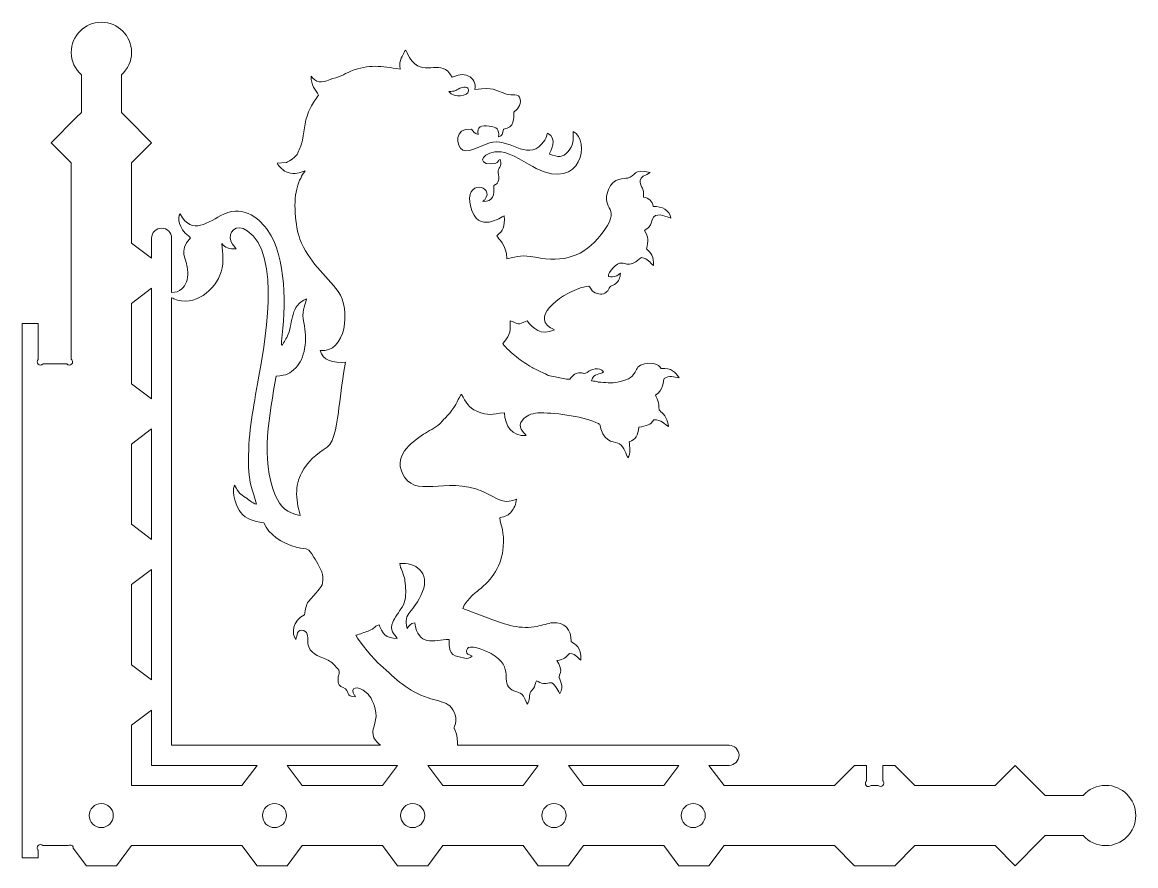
# Model space of a CAD drawing. Header units: inches. Extents: x 5.8 to 53.9, y -22.4 to 33.8.
# Drawn here: x 27.95 to 38.86, y 21.59 to 29.86 of the extents above; entities that cross this region are included whole.
import ezdxf

# ---------------------------------------------------------------- set-up
doc = ezdxf.new("R2010")
doc.units = ezdxf.units.IN
doc.header["$MEASUREMENT"] = 0
doc.layers.add('layer 1', color=7, linetype='Continuous')

msp = doc.modelspace()

# ---------------------------------------------------------------- linework, layer by layer
at = {"layer": 'layer 1', "color": 250, "lineweight": 9}
for points, knots in [([(31.458, 23.561), (31.408, 23.605), (31.244, 23.792), (31.22, 23.853), (31.22, 23.853), (31.261, 23.864), (31.304, 23.88), (31.341, 23.894), (31.341, 23.894), (31.418, 23.923), (31.388, 23.934), (31.448, 23.956), (31.448, 23.956), (31.472, 23.876), (31.515, 23.818), (31.625, 23.822), (31.625, 23.822), (31.597, 23.861), (31.544, 23.903), (31.581, 23.982), (31.581, 23.982), (31.597, 24.017), (31.657, 24.097), (31.659, 24.113), (31.659, 24.113), (31.683, 24.131), (31.692, 24.165), (31.699, 24.192), (31.699, 24.192), (31.717, 24.276), (31.705, 24.309), (31.701, 24.389), (31.701, 24.389), (31.697, 24.407), (31.675, 24.498), (31.658, 24.517), (31.658, 24.517), (31.658, 24.517), (31.651, 24.555), (31.651, 24.555), (31.651, 24.555), (31.801, 24.574), (31.948, 24.464), (31.874, 24.281), (31.874, 24.281), (31.787, 24.064), (31.679, 24.083), (31.721, 23.919), (31.721, 23.919), (31.744, 23.95), (31.751, 23.966), (31.796, 23.974), (31.796, 23.974), (31.833, 23.741), (31.975, 23.803), (32.135, 23.812), (32.135, 23.812), (32.121, 23.633), (32.199, 23.654), (32.275, 23.631), (32.275, 23.631), (32.313, 23.62), (32.335, 23.627), (32.358, 23.648), (32.358, 23.648), (32.358, 23.648), (32.332, 23.662), (32.332, 23.662), (32.332, 23.662), (32.311, 23.67), (32.316, 23.661), (32.308, 23.678), (32.308, 23.678), (32.297, 23.703), (32.313, 23.723), (32.323, 23.732), (32.323, 23.732), (32.37, 23.755), (32.508, 23.695), (32.545, 23.673), (32.545, 23.673), (32.79, 23.532), (32.622, 23.39), (32.752, 23.315), (32.752, 23.315), (32.822, 23.274), (32.845, 23.324), (32.897, 23.177), (32.897, 23.177), (32.931, 23.214), (32.914, 23.272), (32.935, 23.301), (32.935, 23.301), (32.947, 23.318), (32.956, 23.317), (32.969, 23.347), (32.969, 23.347), (32.979, 23.37), (32.98, 23.389), (32.991, 23.407), (32.991, 23.407), (33.012, 23.397), (33.03, 23.382), (33.059, 23.379), (33.059, 23.379), (33.095, 23.376), (33.108, 23.387), (33.139, 23.386), (33.139, 23.386), (33.17, 23.374), (33.213, 23.288), (33.22, 23.28), (33.22, 23.28), (33.268, 23.356), (33.207, 23.423), (33.212, 23.448), (33.212, 23.448), (33.22, 23.484), (33.235, 23.484), (33.222, 23.536), (33.222, 23.536), (33.215, 23.564), (33.202, 23.586), (33.19, 23.604), (33.19, 23.604), (33.261, 23.613), (33.278, 23.639), (33.314, 23.675), (33.314, 23.675), (33.388, 23.667), (33.389, 23.625), (33.426, 23.609), (33.426, 23.609), (33.431, 23.744), (33.369, 23.757), (33.331, 23.791), (33.331, 23.791), (33.331, 23.906), (33.267, 23.987), (33.147, 23.975), (33.147, 23.975), (33.108, 23.971), (33.04, 23.949), (32.996, 23.939), (32.996, 23.939), (32.84, 23.905), (32.681, 23.959), (32.535, 24.013), (32.535, 24.013), (32.535, 24.013), (32.269, 24.116), (32.269, 24.116), (32.269, 24.116), (32.282, 24.158), (32.313, 24.192), (32.339, 24.22), (32.339, 24.22), (32.37, 24.254), (32.385, 24.266), (32.424, 24.296), (32.424, 24.296), (32.557, 24.397), (32.65, 24.542), (32.664, 24.718), (32.664, 24.718), (32.676, 24.871), (32.641, 24.915), (32.63, 25.005), (32.63, 25.005), (32.688, 25.013), (32.715, 25.03), (32.745, 25.065), (32.745, 25.065), (32.765, 25.09), (32.793, 25.143), (32.793, 25.187), (32.793, 25.187), (32.695, 25.137), (32.621, 25.179), (32.536, 25.226), (32.536, 25.226), (32.147, 25.441), (31.841, 25.188), (31.697, 25.402), (31.697, 25.402), (31.563, 25.6), (31.77, 25.748), (31.881, 25.822), (31.881, 25.822), (31.935, 25.857), (31.991, 25.882), (32.041, 25.925), (32.041, 25.925), (32.058, 25.94), (32.066, 25.953), (32.08, 25.966), (32.08, 25.966), (32.125, 26.007), (32.204, 26.103), (32.223, 26.164), (32.223, 26.164), (32.223, 26.164), (32.229, 26.173), (32.229, 26.173), (32.229, 26.173), (32.229, 26.173), (32.232, 26.179), (32.232, 26.179), (32.232, 26.179), (32.232, 26.179), (32.234, 26.183), (32.234, 26.183), (32.234, 26.183), (32.254, 26.223), (32.242, 26.211), (32.255, 26.213), (32.255, 26.213), (32.297, 26.138), (32.326, 26.081), (32.404, 26.049), (32.404, 26.049), (32.525, 25.998), (32.545, 26.02), (32.675, 26.034), (32.675, 26.034), (32.681, 25.906), (32.747, 25.797), (32.888, 25.811), (32.888, 25.811), (32.866, 25.842), (32.794, 25.894), (32.852, 25.961), (32.852, 25.961), (32.888, 26.004), (32.934, 26.027), (33.004, 26.031), (33.004, 26.031), (33.143, 26.038), (33.434, 26.001), (33.571, 25.938), (33.571, 25.938), (33.621, 25.916), (33.607, 25.93), (33.622, 25.875), (33.622, 25.875), (33.665, 25.727), (33.764, 25.755), (33.805, 25.728), (33.805, 25.728), (33.848, 25.699), (33.869, 25.622), (33.886, 25.593), (33.886, 25.593), (33.919, 25.629), (33.902, 25.703), (33.898, 25.749), (33.898, 25.749), (33.961, 25.767), (33.988, 25.815), (33.992, 25.891), (33.992, 25.891), (34.068, 25.907), (34.111, 25.912), (34.139, 25.964), (34.139, 25.964), (34.217, 25.967), (34.241, 25.924), (34.283, 25.897), (34.283, 25.897), (34.28, 25.965), (34.242, 26.014), (34.209, 26.044), (34.209, 26.044), (34.177, 26.073), (34.198, 26.08), (34.186, 26.129), (34.186, 26.129), (34.179, 26.16), (34.164, 26.181), (34.155, 26.207), (34.155, 26.207), (34.239, 26.247), (34.229, 26.352), (34.242, 26.368), (34.242, 26.368), (34.291, 26.402), (34.335, 26.383), (34.387, 26.377), (34.387, 26.377), (34.347, 26.432), (34.316, 26.475), (34.213, 26.467), (34.213, 26.467), (34.182, 26.511), (34.124, 26.53), (34.05, 26.513), (34.05, 26.513), (33.915, 26.482), (34.017, 26.384), (33.797, 26.335), (33.797, 26.335), (33.713, 26.316), (33.669, 26.335), (33.595, 26.332), (33.595, 26.332), (33.577, 26.346), (33.555, 26.342), (33.529, 26.347), (33.529, 26.347), (33.554, 26.43), (33.609, 26.4), (33.648, 26.435), (33.648, 26.435), (33.604, 26.488), (33.527, 26.461), (33.486, 26.428), (33.486, 26.428), (33.438, 26.406), (33.443, 26.436), (33.387, 26.42), (33.387, 26.42), (33.352, 26.41), (33.333, 26.386), (33.317, 26.361), (33.317, 26.361), (33.271, 26.36), (33.228, 26.372), (33.188, 26.383), (33.188, 26.383), (33.188, 26.383), (33.104, 26.399), (33.104, 26.399), (33.104, 26.399), (33.096, 26.407), (32.958, 26.472), (32.947, 26.476), (32.947, 26.476), (32.89, 26.514), (32.845, 26.54), (32.794, 26.581), (32.794, 26.581), (32.757, 26.611), (32.684, 26.674), (32.66, 26.711), (32.66, 26.711), (32.72, 26.781), (32.737, 26.804), (32.732, 26.934), (32.732, 26.934), (32.82, 26.903), (32.803, 26.89), (32.897, 26.934), (32.897, 26.934), (32.963, 26.86), (33.027, 26.785), (33.165, 26.847), (33.165, 26.847), (33.132, 26.869), (33.124, 26.858), (33.093, 26.893), (33.093, 26.893), (32.974, 27.028), (33.304, 27.249), (33.502, 27.275), (33.502, 27.275), (33.533, 27.248), (33.524, 27.221), (33.583, 27.202), (33.583, 27.202), (33.629, 27.187), (33.669, 27.203), (33.689, 27.23), (33.689, 27.23), (33.702, 27.248), (33.703, 27.263), (33.72, 27.274), (33.72, 27.274), (33.737, 27.285), (33.747, 27.282), (33.768, 27.3), (33.768, 27.3), (33.794, 27.322), (33.812, 27.356), (33.812, 27.403), (33.812, 27.403), (33.78, 27.372), (33.758, 27.363), (33.694, 27.368), (33.694, 27.368), (33.69, 27.416), (33.778, 27.506), (33.823, 27.501), (33.823, 27.501), (33.87, 27.497), (33.88, 27.479), (33.937, 27.501), (33.937, 27.501), (33.978, 27.516), (33.989, 27.539), (34.02, 27.555), (34.02, 27.555), (34.084, 27.546), (34.101, 27.504), (34.136, 27.477), (34.136, 27.477), (34.144, 27.559), (34.108, 27.607), (34.068, 27.639), (34.068, 27.639), (34.086, 27.721), (34.088, 27.753), (34.048, 27.821), (34.048, 27.821), (34.071, 27.842), (34.09, 27.841), (34.108, 27.875), (34.108, 27.875), (34.119, 27.894), (34.123, 27.938), (34.138, 27.952), (34.138, 27.952), (34.185, 27.999), (34.267, 27.952), (34.308, 27.942), (34.308, 27.942), (34.289, 28.019), (34.224, 28.058), (34.134, 28.056), (34.134, 28.056), (34.126, 28.107), (34.093, 28.138), (34.038, 28.147), (34.038, 28.147), (34.039, 28.178), (34.044, 28.192), (34.033, 28.224), (34.033, 28.224), (34.026, 28.243), (33.958, 28.33), (34.07, 28.37), (34.07, 28.37), (34.07, 28.37), (34.104, 28.388), (34.104, 28.388), (34.104, 28.388), (33.939, 28.434), (33.957, 28.35), (33.885, 28.334), (33.885, 28.334), (33.852, 28.327), (33.743, 28.344), (33.695, 28.221), (33.695, 28.221), (33.611, 28.007), (33.845, 28.059), (33.624, 27.78), (33.624, 27.78), (33.45, 27.56), (33.259, 27.505), (32.976, 27.558), (32.976, 27.558), (32.846, 27.582), (32.817, 27.568), (32.7, 27.541), (32.7, 27.541), (32.693, 27.693), (32.617, 27.733), (32.601, 27.767), (32.601, 27.767), (32.662, 27.82), (32.679, 27.854), (32.674, 27.963), (32.674, 27.963), (32.644, 27.956), (32.416, 27.781), (32.345, 28.05), (32.345, 28.05), (32.27, 28.334), (32.594, 28.258), (32.482, 28.122), (32.482, 28.122), (32.476, 28.115), (32.479, 28.119), (32.472, 28.111), (32.472, 28.111), (32.472, 28.111), (32.465, 28.103), (32.465, 28.103), (32.465, 28.103), (32.568, 28.105), (32.577, 28.165), (32.571, 28.262), (32.571, 28.262), (32.627, 28.277), (32.626, 28.329), (32.614, 28.387), (32.614, 28.387), (32.602, 28.44), (32.663, 28.438), (32.635, 28.516), (32.635, 28.516), (32.602, 28.505), (32.631, 28.476), (32.547, 28.473), (32.547, 28.473), (32.386, 28.468), (32.472, 28.605), (32.642, 28.591), (32.642, 28.591), (32.734, 28.584), (32.906, 28.471), (32.987, 28.429), (32.987, 28.429), (33.432, 28.201), (33.52, 28.708), (33.348, 28.789), (33.348, 28.789), (33.352, 28.703), (33.352, 28.652), (33.301, 28.595), (33.301, 28.595), (33.245, 28.531), (33.205, 28.539), (33.117, 28.567), (33.117, 28.567), (33.122, 28.587), (33.204, 28.722), (33.099, 28.775), (33.099, 28.775), (33.087, 28.752), (33.088, 28.733), (33.07, 28.705), (33.07, 28.705), (32.924, 28.479), (32.743, 28.715), (32.562, 28.687), (32.562, 28.687), (32.479, 28.674), (32.33, 28.573), (32.268, 28.606), (32.268, 28.606), (32.204, 28.64), (32.175, 28.834), (32.352, 28.812), (32.352, 28.812), (32.375, 28.79), (32.382, 28.769), (32.418, 28.762), (32.418, 28.762), (32.4, 28.84), (32.452, 28.85), (32.526, 28.843), (32.526, 28.843), (32.603, 28.835), (32.624, 28.815), (32.619, 28.737), (32.619, 28.737), (32.654, 28.749), (32.66, 28.766), (32.665, 28.814), (32.665, 28.814), (32.776, 28.826), (32.77, 28.923), (32.767, 28.981), (32.767, 28.981), (32.798, 28.997), (32.839, 29.048), (32.831, 29.107), (32.831, 29.107), (32.822, 29.168), (32.745, 29.142), (32.697, 29.156), (32.697, 29.156), (32.559, 29.199), (32.588, 29.227), (32.386, 29.202), (32.386, 29.202), (32.401, 29.268), (32.364, 29.314), (32.324, 29.334), (32.324, 29.334), (32.265, 29.364), (32.216, 29.338), (32.162, 29.323), (32.162, 29.323), (32.057, 29.52), (31.908, 29.327), (31.773, 29.477), (31.773, 29.477), (31.747, 29.507), (31.738, 29.526), (31.722, 29.56), (31.722, 29.56), (31.718, 29.567), (31.718, 29.568), (31.715, 29.574), (31.715, 29.574), (31.708, 29.585), (31.712, 29.579), (31.704, 29.587), (31.704, 29.587), (31.676, 29.525), (31.641, 29.499), (31.653, 29.402), (31.653, 29.402), (31.467, 29.432), (31.347, 29.451), (31.17, 29.382), (31.17, 29.382), (31.13, 29.366), (31.107, 29.35), (31.074, 29.335), (31.074, 29.335), (31.047, 29.322), (31.001, 29.314), (30.968, 29.3), (30.968, 29.3), (30.879, 29.261), (30.828, 29.271), (30.781, 29.333), (30.781, 29.333), (30.777, 29.243), (30.823, 29.196), (30.854, 29.147), (30.854, 29.147), (30.829, 29.106), (30.8, 29.076), (30.774, 29.023), (30.774, 29.023), (30.718, 28.909), (30.716, 28.824), (30.695, 28.704), (30.695, 28.704), (30.682, 28.631), (30.663, 28.615), (30.644, 28.565), (30.644, 28.565), (30.644, 28.565), (30.628, 28.55), (30.628, 28.55), (30.628, 28.55), (30.626, 28.548), (30.62, 28.541), (30.619, 28.539), (30.619, 28.539), (30.592, 28.508), (30.541, 28.488), (30.541, 28.488), (30.541, 28.488), (30.54, 28.489), (30.537, 28.486), (30.536, 28.485), (30.536, 28.485), (30.536, 28.485), (30.449, 28.481), (30.449, 28.481), (30.449, 28.481), (30.465, 28.446), (30.509, 28.401), (30.555, 28.387), (30.555, 28.387), (30.623, 28.365), (30.667, 28.387), (30.722, 28.405), (30.722, 28.405), (30.705, 28.373), (30.687, 28.366), (30.681, 28.331), (30.681, 28.331), (30.671, 28.323), (30.676, 28.328), (30.668, 28.314), (30.668, 28.314), (30.665, 28.309), (30.663, 28.302), (30.66, 28.295), (30.66, 28.295), (30.655, 28.281), (30.651, 28.268), (30.647, 28.25), (30.647, 28.25), (30.602, 28.123), (30.625, 27.858), (30.671, 27.735), (30.671, 27.735), (30.753, 27.518), (30.926, 27.382), (31.046, 27.222), (31.046, 27.222), (31.175, 27.049), (31.12, 26.615), (30.87, 26.643), (30.87, 26.643), (30.89, 26.545), (31.002, 26.519), (31.117, 26.528), (31.117, 26.528), (31.091, 26.378), (31.073, 26.238), (31.054, 26.084), (31.054, 26.084), (31.039, 25.965), (31.014, 25.748), (30.937, 25.696), (30.937, 25.696), (30.832, 25.626), (30.748, 25.559), (30.686, 25.442), (30.686, 25.442), (30.656, 25.386), (30.638, 25.314), (30.639, 25.237), (30.639, 25.237), (30.639, 25.196), (30.644, 25.155), (30.652, 25.118), (30.652, 25.118), (30.658, 25.088), (30.674, 25.05), (30.674, 25.025), (30.674, 25.025), (30.543, 25.051), (30.478, 25.112), (30.432, 25.22), (30.432, 25.22), (30.279, 25.581), (30.375, 26.022), (30.438, 26.392), (30.438, 26.392), (30.548, 26.402), (30.569, 26.412), (30.63, 26.475), (30.63, 26.475), (30.677, 26.522), (30.703, 26.582), (30.717, 26.664), (30.717, 26.664), (30.733, 26.753), (30.727, 26.832), (30.709, 26.917), (30.709, 26.917), (30.686, 27.025), (30.714, 27.065), (30.737, 27.149), (30.737, 27.149), (30.574, 27.088), (30.604, 26.921), (30.557, 26.803), (30.557, 26.803), (30.539, 26.758), (30.514, 26.728), (30.497, 26.694), (30.497, 26.694), (30.489, 26.705), (30.492, 26.696), (30.49, 26.716), (30.49, 26.716), (30.489, 26.719), (30.491, 26.73), (30.491, 26.733), (30.491, 26.733), (30.532, 27.06), (30.542, 27.56), (30.358, 27.819), (30.358, 27.819), (30.286, 27.92), (30.131, 28.075), (29.926, 27.98), (29.926, 27.98), (29.771, 27.907), (29.615, 27.762), (29.499, 27.982), (29.499, 27.982), (29.464, 27.948), (29.484, 27.84), (29.579, 27.766), (29.579, 27.766), (29.579, 27.766), (29.6, 27.747), (29.6, 27.747), (29.6, 27.747), (29.469, 27.602), (29.565, 27.57), (29.573, 27.411), (29.573, 27.411), (29.577, 27.342), (29.549, 27.281), (29.514, 27.248), (29.514, 27.248), (29.485, 27.221), (29.452, 27.212), (29.414, 27.212), (29.414, 27.212), (29.414, 27.212), (29.414, 27.745), (29.414, 27.745), (29.414, 27.745), (29.414, 27.799), (29.37, 27.843), (29.316, 27.843), (29.316, 27.843), (29.262, 27.843), (29.217, 27.799), (29.217, 27.745), (29.217, 27.745), (29.217, 27.745), (29.217, 27.548), (29.217, 27.548), (29.217, 27.548), (29.217, 27.548), (29.021, 27.696), (29.021, 27.696), (29.021, 27.696), (29.021, 27.696), (29.021, 28.483), (29.021, 28.483), (29.021, 28.483), (29.021, 28.483), (29.217, 28.68), (29.217, 28.68), (29.217, 28.68), (29.217, 28.68), (28.971, 28.926), (28.971, 28.926), (28.971, 28.926), (28.971, 28.926), (28.922, 28.975), (28.922, 28.975), (28.922, 28.975), (28.922, 28.975), (28.922, 29.346), (28.922, 29.346), (28.922, 29.346), (28.983, 29.4), (29.021, 29.478), (29.021, 29.566), (29.021, 29.566), (29.021, 29.729), (28.888, 29.861), (28.725, 29.861), (28.725, 29.861), (28.562, 29.861), (28.43, 29.729), (28.43, 29.566), (28.43, 29.566), (28.43, 29.478), (28.468, 29.4), (28.529, 29.346), (28.529, 29.346), (28.529, 29.346), (28.529, 28.975), (28.529, 28.975), (28.529, 28.975), (28.529, 28.975), (28.479, 28.926), (28.479, 28.926), (28.479, 28.926), (28.479, 28.926), (28.233, 28.68), (28.233, 28.68), (28.233, 28.68), (28.233, 28.68), (28.43, 28.483), (28.43, 28.483), (28.43, 28.483), (28.43, 28.483), (28.43, 27.696), (28.43, 27.696), (28.43, 27.696), (28.43, 27.696), (28.43, 26.558), (28.43, 26.558), (28.43, 26.558), (28.438, 26.552), (28.443, 26.543), (28.443, 26.532), (28.443, 26.532), (28.443, 26.515), (28.429, 26.501), (28.412, 26.501), (28.412, 26.501), (28.401, 26.501), (28.392, 26.506), (28.386, 26.514), (28.386, 26.514), (28.386, 26.514), (28.265, 26.514), (28.265, 26.514), (28.265, 26.514), (28.265, 26.514), (28.153, 26.514), (28.153, 26.514), (28.153, 26.514), (28.148, 26.506), (28.138, 26.501), (28.127, 26.501), (28.127, 26.501), (28.11, 26.501), (28.096, 26.515), (28.096, 26.532), (28.096, 26.532), (28.096, 26.542), (28.1, 26.551), (28.107, 26.557), (28.107, 26.557), (28.107, 26.557), (28.107, 26.908), (28.107, 26.908), (28.107, 26.908), (28.107, 26.908), (27.95, 26.908), (27.95, 26.908), (27.95, 26.908), (27.95, 26.908), (27.95, 26.514), (27.95, 26.514), (27.95, 26.514), (27.95, 26.514), (27.95, 21.79), (27.95, 21.79), (27.95, 21.79), (27.95, 21.79), (27.95, 21.672), (27.95, 21.672), (27.95, 21.672), (27.95, 21.672), (28.107, 21.672), (28.107, 21.672), (28.107, 21.672), (28.107, 21.672), (28.107, 21.745), (28.107, 21.745), (28.107, 21.745), (28.1, 21.751), (28.095, 21.76), (28.095, 21.77), (28.095, 21.77), (28.095, 21.787), (28.109, 21.802), (28.127, 21.802), (28.127, 21.802), (28.137, 21.802), (28.145, 21.797), (28.151, 21.79), (28.151, 21.79), (28.151, 21.79), (28.265, 21.79), (28.265, 21.79), (28.265, 21.79), (28.265, 21.79), (28.4, 21.79), (28.4, 21.79), (28.4, 21.79), (28.405, 21.794), (28.411, 21.796), (28.418, 21.796), (28.418, 21.796), (28.436, 21.796), (28.45, 21.782), (28.45, 21.765), (28.45, 21.765), (28.45, 21.764), (28.45, 21.764), (28.45, 21.764), (28.45, 21.764), (28.45, 21.764), (28.578, 21.593), (28.578, 21.593), (28.578, 21.593), (28.578, 21.593), (28.873, 21.593), (28.873, 21.593), (28.873, 21.593), (28.873, 21.593), (29.021, 21.79), (29.021, 21.79), (29.021, 21.79), (29.021, 21.79), (30.103, 21.79), (30.103, 21.79), (30.103, 21.79), (30.103, 21.79), (30.251, 21.593), (30.251, 21.593), (30.251, 21.593), (30.251, 21.593), (30.546, 21.593), (30.546, 21.593), (30.546, 21.593), (30.546, 21.593), (30.694, 21.79), (30.694, 21.79), (30.694, 21.79), (30.694, 21.79), (31.481, 21.79), (31.481, 21.79), (31.481, 21.79), (31.481, 21.79), (31.629, 21.593), (31.629, 21.593), (31.629, 21.593), (31.629, 21.593), (31.924, 21.593), (31.924, 21.593), (31.924, 21.593), (31.924, 21.593), (32.072, 21.79), (32.072, 21.79), (32.072, 21.79), (32.072, 21.79), (32.859, 21.79), (32.859, 21.79), (32.859, 21.79), (32.859, 21.79), (33.007, 21.593), (33.007, 21.593), (33.007, 21.593), (33.007, 21.593), (33.302, 21.593), (33.302, 21.593), (33.302, 21.593), (33.302, 21.593), (33.45, 21.79), (33.45, 21.79), (33.45, 21.79), (33.45, 21.79), (34.237, 21.79), (34.237, 21.79), (34.237, 21.79), (34.237, 21.79), (34.385, 21.593), (34.385, 21.593), (34.385, 21.593), (34.385, 21.593), (34.68, 21.593), (34.68, 21.593), (34.68, 21.593), (34.68, 21.593), (34.828, 21.79), (34.828, 21.79), (34.828, 21.79), (34.828, 21.79), (35.91, 21.79), (35.91, 21.79), (35.91, 21.79), (35.91, 21.79), (36.107, 21.593), (36.107, 21.593), (36.107, 21.593), (36.107, 21.593), (36.501, 21.593), (36.501, 21.593), (36.501, 21.593), (36.501, 21.593), (36.698, 21.79), (36.698, 21.79), (36.698, 21.79), (36.698, 21.79), (37.485, 21.79), (37.485, 21.79), (37.485, 21.79), (37.485, 21.79), (37.682, 21.593), (37.682, 21.593), (37.682, 21.593), (37.682, 21.593), (37.928, 21.839), (37.928, 21.839), (37.928, 21.839), (37.928, 21.839), (37.977, 21.889), (37.977, 21.889), (37.977, 21.889), (37.977, 21.889), (38.348, 21.889), (38.348, 21.889), (38.348, 21.889), (38.402, 21.828), (38.48, 21.79), (38.568, 21.79), (38.568, 21.79), (38.731, 21.79), (38.863, 21.922), (38.863, 22.085), (38.863, 22.085), (38.863, 22.248), (38.731, 22.381), (38.568, 22.381), (38.568, 22.381), (38.48, 22.381), (38.402, 22.343), (38.348, 22.282), (38.348, 22.282), (38.348, 22.282), (37.977, 22.282), (37.977, 22.282), (37.977, 22.282), (37.977, 22.282), (37.928, 22.331), (37.928, 22.331), (37.928, 22.331), (37.928, 22.331), (37.682, 22.577), (37.682, 22.577), (37.682, 22.577), (37.682, 22.577), (37.485, 22.381), (37.485, 22.381), (37.485, 22.381), (37.485, 22.381), (36.698, 22.381), (36.698, 22.381), (36.698, 22.381), (36.698, 22.381), (36.501, 22.577), (36.501, 22.577), (36.501, 22.577), (36.501, 22.577), (36.383, 22.577), (36.383, 22.577), (36.383, 22.577), (36.383, 22.577), (36.383, 22.427), (36.383, 22.427), (36.383, 22.427), (36.39, 22.421), (36.395, 22.412), (36.395, 22.402), (36.395, 22.402), (36.395, 22.384), (36.381, 22.37), (36.364, 22.37), (36.364, 22.37), (36.354, 22.37), (36.346, 22.374), (36.34, 22.381), (36.34, 22.381), (36.34, 22.381), (36.269, 22.381), (36.269, 22.381), (36.269, 22.381), (36.263, 22.373), (36.255, 22.369), (36.245, 22.369), (36.245, 22.369), (36.227, 22.369), (36.213, 22.383), (36.213, 22.4), (36.213, 22.4), (36.213, 22.41), (36.218, 22.419), (36.225, 22.425), (36.225, 22.425), (36.225, 22.425), (36.225, 22.577), (36.225, 22.577), (36.225, 22.577), (36.225, 22.577), (36.107, 22.577), (36.107, 22.577), (36.107, 22.577), (36.107, 22.577), (35.91, 22.381), (35.91, 22.381), (35.91, 22.381), (35.91, 22.381), (34.828, 22.381), (34.828, 22.381), (34.828, 22.381), (34.828, 22.381), (34.68, 22.577), (34.68, 22.577), (34.68, 22.577), (34.68, 22.577), (34.877, 22.577), (34.877, 22.577), (34.877, 22.577), (34.931, 22.577), (34.975, 22.622), (34.975, 22.676), (34.975, 22.676), (34.975, 22.73), (34.931, 22.774), (34.877, 22.774), (34.877, 22.774), (34.877, 22.774), (32.216, 22.774), (32.216, 22.774), (32.216, 22.774), (32.219, 22.812), (32.21, 22.869), (32.203, 22.893), (32.203, 22.893), (32.177, 22.986), (32.169, 22.9), (32.195, 22.984), (32.195, 22.984), (32.219, 23.064), (32.165, 23.146), (32.124, 23.171), (32.124, 23.171), (32.071, 23.203), (31.995, 23.217), (31.928, 23.238), (31.928, 23.238), (31.724, 23.304), (31.615, 23.424), (31.458, 23.561)], [0, 0, 0, 0, 0.0033, 0.0033, 0.0033, 0.0033, 0.006601, 0.006601, 0.006601, 0.006601, 0.009901, 0.009901, 0.009901, 0.009901, 0.013201, 0.013201, 0.013201, 0.013201, 0.016502, 0.016502, 0.016502, 0.016502, 0.019802, 0.019802, 0.019802, 0.019802, 0.023102, 0.023102, 0.023102, 0.023102, 0.026403, 0.026403, 0.026403, 0.026403, 0.029703, 0.029703, 0.029703, 0.029703, 0.033003, 0.033003, 0.033003, 0.033003, 0.036304, 0.036304, 0.036304, 0.036304, 0.039604, 0.039604, 0.039604, 0.039604, 0.042904, 0.042904, 0.042904, 0.042904, 0.046205, 0.046205, 0.046205, 0.046205, 0.049505, 0.049505, 0.049505, 0.049505, 0.052805, 0.052805, 0.052805, 0.052805, 0.056106, 0.056106, 0.056106, 0.056106, 0.059406, 0.059406, 0.059406, 0.059406, 0.062706, 0.062706, 0.062706, 0.062706, 0.066007, 0.066007, 0.066007, 0.066007, 0.069307, 0.069307, 0.069307, 0.069307, 0.072607, 0.072607, 0.072607, 0.072607, 0.075908, 0.075908, 0.075908, 0.075908, 0.079208, 0.079208, 0.079208, 0.079208, 0.082508, 0.082508, 0.082508, 0.082508, 0.085809, 0.085809, 0.085809, 0.085809, 0.089109, 0.089109, 0.089109, 0.089109, 0.092409, 0.092409, 0.092409, 0.092409, 0.09571, 0.09571, 0.09571, 0.09571, 0.09901, 0.09901, 0.09901, 0.09901, 0.10231, 0.10231, 0.10231, 0.10231, 0.105611, 0.105611, 0.105611, 0.105611, 0.108911, 0.108911, 0.108911, 0.108911, 0.112211, 0.112211, 0.112211, 0.112211, 0.115512, 0.115512, 0.115512, 0.115512, 0.118812, 0.118812, 0.118812, 0.118812, 0.122112, 0.122112, 0.122112, 0.122112, 0.125413, 0.125413, 0.125413, 0.125413, 0.128713, 0.128713, 0.128713, 0.128713, 0.132013, 0.132013, 0.132013, 0.132013, 0.135314, 0.135314, 0.135314, 0.135314, 0.138614, 0.138614, 0.138614, 0.138614, 0.141914, 0.141914, 0.141914, 0.141914, 0.145215, 0.145215, 0.145215, 0.145215, 0.148515, 0.148515, 0.148515, 0.148515, 0.151815, 0.151815, 0.151815, 0.151815, 0.155116, 0.155116, 0.155116, 0.155116, 0.158416, 0.158416, 0.158416, 0.158416, 0.161716, 0.161716, 0.161716, 0.161716, 0.165017, 0.165017, 0.165017, 0.165017, 0.168317, 0.168317, 0.168317, 0.168317, 0.171617, 0.171617, 0.171617, 0.171617, 0.174917, 0.174917, 0.174917, 0.174917, 0.178218, 0.178218, 0.178218, 0.178218, 0.181518, 0.181518, 0.181518, 0.181518, 0.184818, 0.184818, 0.184818, 0.184818, 0.188119, 0.188119, 0.188119, 0.188119, 0.191419, 0.191419, 0.191419, 0.191419, 0.194719, 0.194719, 0.194719, 0.194719, 0.19802, 0.19802, 0.19802, 0.19802, 0.20132, 0.20132, 0.20132, 0.20132, 0.20462, 0.20462, 0.20462, 0.20462, 0.207921, 0.207921, 0.207921, 0.207921, 0.211221, 0.211221, 0.211221, 0.211221, 0.214521, 0.214521, 0.214521, 0.214521, 0.217822, 0.217822, 0.217822, 0.217822, 0.221122, 0.221122, 0.221122, 0.221122, 0.224422, 0.224422, 0.224422, 0.224422, 0.227723, 0.227723, 0.227723, 0.227723, 0.231023, 0.231023, 0.231023, 0.231023, 0.234323, 0.234323, 0.234323, 0.234323, 0.237624, 0.237624, 0.237624, 0.237624, 0.240924, 0.240924, 0.240924, 0.240924, 0.244224, 0.244224, 0.244224, 0.244224, 0.247525, 0.247525, 0.247525, 0.247525, 0.250825, 0.250825, 0.250825, 0.250825, 0.254125, 0.254125, 0.254125, 0.254125, 0.257426, 0.257426, 0.257426, 0.257426, 0.260726, 0.260726, 0.260726, 0.260726, 0.264026, 0.264026, 0.264026, 0.264026, 0.267327, 0.267327, 0.267327, 0.267327, 0.270627, 0.270627, 0.270627, 0.270627, 0.273927, 0.273927, 0.273927, 0.273927, 0.277228, 0.277228, 0.277228, 0.277228, 0.280528, 0.280528, 0.280528, 0.280528, 0.283828, 0.283828, 0.283828, 0.283828, 0.287129, 0.287129, 0.287129, 0.287129, 0.290429, 0.290429, 0.290429, 0.290429, 0.293729, 0.293729, 0.293729, 0.293729, 0.29703, 0.29703, 0.29703, 0.29703, 0.30033, 0.30033, 0.30033, 0.30033, 0.30363, 0.30363, 0.30363, 0.30363, 0.306931, 0.306931, 0.306931, 0.306931, 0.310231, 0.310231, 0.310231, 0.310231, 0.313531, 0.313531, 0.313531, 0.313531, 0.316832, 0.316832, 0.316832, 0.316832, 0.320132, 0.320132, 0.320132, 0.320132, 0.323432, 0.323432, 0.323432, 0.323432, 0.326733, 0.326733, 0.326733, 0.326733, 0.330033, 0.330033, 0.330033, 0.330033, 0.333333, 0.333333, 0.333333, 0.333333, 0.336634, 0.336634, 0.336634, 0.336634, 0.339934, 0.339934, 0.339934, 0.339934, 0.343234, 0.343234, 0.343234, 0.343234, 0.346535, 0.346535, 0.346535, 0.346535, 0.349835, 0.349835, 0.349835, 0.349835, 0.353135, 0.353135, 0.353135, 0.353135, 0.356436, 0.356436, 0.356436, 0.356436, 0.359736, 0.359736, 0.359736, 0.359736, 0.363036, 0.363036, 0.363036, 0.363036, 0.366337, 0.366337, 0.366337, 0.366337, 0.369637, 0.369637, 0.369637, 0.369637, 0.372937, 0.372937, 0.372937, 0.372937, 0.376238, 0.376238, 0.376238, 0.376238, 0.379538, 0.379538, 0.379538, 0.379538, 0.382838, 0.382838, 0.382838, 0.382838, 0.386139, 0.386139, 0.386139, 0.386139, 0.389439, 0.389439, 0.389439, 0.389439, 0.392739, 0.392739, 0.392739, 0.392739, 0.39604, 0.39604, 0.39604, 0.39604, 0.39934, 0.39934, 0.39934, 0.39934, 0.40264, 0.40264, 0.40264, 0.40264, 0.405941, 0.405941, 0.405941, 0.405941, 0.409241, 0.409241, 0.409241, 0.409241, 0.412541, 0.412541, 0.412541, 0.412541, 0.415842, 0.415842, 0.415842, 0.415842, 0.419142, 0.419142, 0.419142, 0.419142, 0.422442, 0.422442, 0.422442, 0.422442, 0.425743, 0.425743, 0.425743, 0.425743, 0.429043, 0.429043, 0.429043, 0.429043, 0.432343, 0.432343, 0.432343, 0.432343, 0.435644, 0.435644, 0.435644, 0.435644, 0.438944, 0.438944, 0.438944, 0.438944, 0.442244, 0.442244, 0.442244, 0.442244, 0.445545, 0.445545, 0.445545, 0.445545, 0.448845, 0.448845, 0.448845, 0.448845, 0.452145, 0.452145, 0.452145, 0.452145, 0.455446, 0.455446, 0.455446, 0.455446, 0.458746, 0.458746, 0.458746, 0.458746, 0.462046, 0.462046, 0.462046, 0.462046, 0.465347, 0.465347, 0.465347, 0.465347, 0.468647, 0.468647, 0.468647, 0.468647, 0.471947, 0.471947, 0.471947, 0.471947, 0.475248, 0.475248, 0.475248, 0.475248, 0.478548, 0.478548, 0.478548, 0.478548, 0.481848, 0.481848, 0.481848, 0.481848, 0.485149, 0.485149, 0.485149, 0.485149, 0.488449, 0.488449, 0.488449, 0.488449, 0.491749, 0.491749, 0.491749, 0.491749, 0.49505, 0.49505, 0.49505, 0.49505, 0.49835, 0.49835, 0.49835, 0.49835, 0.50165, 0.50165, 0.50165, 0.50165, 0.50495, 0.50495, 0.50495, 0.50495, 0.508251, 0.508251, 0.508251, 0.508251, 0.511551, 0.511551, 0.511551, 0.511551, 0.514851, 0.514851, 0.514851, 0.514851, 0.518152, 0.518152, 0.518152, 0.518152, 0.521452, 0.521452, 0.521452, 0.521452, 0.524752, 0.524752, 0.524752, 0.524752, 0.528053, 0.528053, 0.528053, 0.528053, 0.531353, 0.531353, 0.531353, 0.531353, 0.534653, 0.534653, 0.534653, 0.534653, 0.537954, 0.537954, 0.537954, 0.537954, 0.541254, 0.541254, 0.541254, 0.541254, 0.544554, 0.544554, 0.544554, 0.544554, 0.547855, 0.547855, 0.547855, 0.547855, 0.551155, 0.551155, 0.551155, 0.551155, 0.554455, 0.554455, 0.554455, 0.554455, 0.557756, 0.557756, 0.557756, 0.557756, 0.561056, 0.561056, 0.561056, 0.561056, 0.564356, 0.564356, 0.564356, 0.564356, 0.567657, 0.567657, 0.567657, 0.567657, 0.570957, 0.570957, 0.570957, 0.570957, 0.574257, 0.574257, 0.574257, 0.574257, 0.577558, 0.577558, 0.577558, 0.577558, 0.580858, 0.580858, 0.580858, 0.580858, 0.584158, 0.584158, 0.584158, 0.584158, 0.587459, 0.587459, 0.587459, 0.587459, 0.590759, 0.590759, 0.590759, 0.590759, 0.594059, 0.594059, 0.594059, 0.594059, 0.59736, 0.59736, 0.59736, 0.59736, 0.60066, 0.60066, 0.60066, 0.60066, 0.60396, 0.60396, 0.60396, 0.60396, 0.607261, 0.607261, 0.607261, 0.607261, 0.610561, 0.610561, 0.610561, 0.610561, 0.613861, 0.613861, 0.613861, 0.613861, 0.617162, 0.617162, 0.617162, 0.617162, 0.620462, 0.620462, 0.620462, 0.620462, 0.623762, 0.623762, 0.623762, 0.623762, 0.627063, 0.627063, 0.627063, 0.627063, 0.630363, 0.630363, 0.630363, 0.630363, 0.633663, 0.633663, 0.633663, 0.633663, 0.636964, 0.636964, 0.636964, 0.636964, 0.640264, 0.640264, 0.640264, 0.640264, 0.643564, 0.643564, 0.643564, 0.643564, 0.646865, 0.646865, 0.646865, 0.646865, 0.650165, 0.650165, 0.650165, 0.650165, 0.653465, 0.653465, 0.653465, 0.653465, 0.656766, 0.656766, 0.656766, 0.656766, 0.660066, 0.660066, 0.660066, 0.660066, 0.663366, 0.663366, 0.663366, 0.663366, 0.666667, 0.666667, 0.666667, 0.666667, 0.669967, 0.669967, 0.669967, 0.669967, 0.673267, 0.673267, 0.673267, 0.673267, 0.676568, 0.676568, 0.676568, 0.676568, 0.679868, 0.679868, 0.679868, 0.679868, 0.683168, 0.683168, 0.683168, 0.683168, 0.686469, 0.686469, 0.686469, 0.686469, 0.689769, 0.689769, 0.689769, 0.689769, 0.693069, 0.693069, 0.693069, 0.693069, 0.69637, 0.69637, 0.69637, 0.69637, 0.69967, 0.69967, 0.69967, 0.69967, 0.70297, 0.70297, 0.70297, 0.70297, 0.706271, 0.706271, 0.706271, 0.706271, 0.709571, 0.709571, 0.709571, 0.709571, 0.712871, 0.712871, 0.712871, 0.712871, 0.716172, 0.716172, 0.716172, 0.716172, 0.719472, 0.719472, 0.719472, 0.719472, 0.722772, 0.722772, 0.722772, 0.722772, 0.726073, 0.726073, 0.726073, 0.726073, 0.729373, 0.729373, 0.729373, 0.729373, 0.732673, 0.732673, 0.732673, 0.732673, 0.735974, 0.735974, 0.735974, 0.735974, 0.739274, 0.739274, 0.739274, 0.739274, 0.742574, 0.742574, 0.742574, 0.742574, 0.745875, 0.745875, 0.745875, 0.745875, 0.749175, 0.749175, 0.749175, 0.749175, 0.752475, 0.752475, 0.752475, 0.752475, 0.755776, 0.755776, 0.755776, 0.755776, 0.759076, 0.759076, 0.759076, 0.759076, 0.762376, 0.762376, 0.762376, 0.762376, 0.765677, 0.765677, 0.765677, 0.765677, 0.768977, 0.768977, 0.768977, 0.768977, 0.772277, 0.772277, 0.772277, 0.772277, 0.775578, 0.775578, 0.775578, 0.775578, 0.778878, 0.778878, 0.778878, 0.778878, 0.782178, 0.782178, 0.782178, 0.782178, 0.785479, 0.785479, 0.785479, 0.785479, 0.788779, 0.788779, 0.788779, 0.788779, 0.792079, 0.792079, 0.792079, 0.792079, 0.79538, 0.79538, 0.79538, 0.79538, 0.79868, 0.79868, 0.79868, 0.79868, 0.80198, 0.80198, 0.80198, 0.80198, 0.805281, 0.805281, 0.805281, 0.805281, 0.808581, 0.808581, 0.808581, 0.808581, 0.811881, 0.811881, 0.811881, 0.811881, 0.815182, 0.815182, 0.815182, 0.815182, 0.818482, 0.818482, 0.818482, 0.818482, 0.821782, 0.821782, 0.821782, 0.821782, 0.825083, 0.825083, 0.825083, 0.825083, 0.828383, 0.828383, 0.828383, 0.828383, 0.831683, 0.831683, 0.831683, 0.831683, 0.834983, 0.834983, 0.834983, 0.834983, 0.838284, 0.838284, 0.838284, 0.838284, 0.841584, 0.841584, 0.841584, 0.841584, 0.844884, 0.844884, 0.844884, 0.844884, 0.848185, 0.848185, 0.848185, 0.848185, 0.851485, 0.851485, 0.851485, 0.851485, 0.854785, 0.854785, 0.854785, 0.854785, 0.858086, 0.858086, 0.858086, 0.858086, 0.861386, 0.861386, 0.861386, 0.861386, 0.864686, 0.864686, 0.864686, 0.864686, 0.867987, 0.867987, 0.867987, 0.867987, 0.871287, 0.871287, 0.871287, 0.871287, 0.874587, 0.874587, 0.874587, 0.874587, 0.877888, 0.877888, 0.877888, 0.877888, 0.881188, 0.881188, 0.881188, 0.881188, 0.884488, 0.884488, 0.884488, 0.884488, 0.887789, 0.887789, 0.887789, 0.887789, 0.891089, 0.891089, 0.891089, 0.891089, 0.894389, 0.894389, 0.894389, 0.894389, 0.89769, 0.89769, 0.89769, 0.89769, 0.90099, 0.90099, 0.90099, 0.90099, 0.90429, 0.90429, 0.90429, 0.90429, 0.907591, 0.907591, 0.907591, 0.907591, 0.910891, 0.910891, 0.910891, 0.910891, 0.914191, 0.914191, 0.914191, 0.914191, 0.917492, 0.917492, 0.917492, 0.917492, 0.920792, 0.920792, 0.920792, 0.920792, 0.924092, 0.924092, 0.924092, 0.924092, 0.927393, 0.927393, 0.927393, 0.927393, 0.930693, 0.930693, 0.930693, 0.930693, 0.933993, 0.933993, 0.933993, 0.933993, 0.937294, 0.937294, 0.937294, 0.937294, 0.940594, 0.940594, 0.940594, 0.940594, 0.943894, 0.943894, 0.943894, 0.943894, 0.947195, 0.947195, 0.947195, 0.947195, 0.950495, 0.950495, 0.950495, 0.950495, 0.953795, 0.953795, 0.953795, 0.953795, 0.957096, 0.957096, 0.957096, 0.957096, 0.960396, 0.960396, 0.960396, 0.960396, 0.963696, 0.963696, 0.963696, 0.963696, 0.966997, 0.966997, 0.966997, 0.966997, 0.970297, 0.970297, 0.970297, 0.970297, 0.973597, 0.973597, 0.973597, 0.973597, 0.976898, 0.976898, 0.976898, 0.976898, 0.980198, 0.980198, 0.980198, 0.980198, 0.983498, 0.983498, 0.983498, 0.983498, 0.986799, 0.986799, 0.986799, 0.986799, 0.990099, 0.990099, 0.990099, 0.990099, 0.993399, 0.993399, 0.993399, 0.993399, 1, 1, 1, 1]), ([(32.324, 29.188), (32.32, 29.134), (32.185, 29.117), (32.13, 29.181), (32.13, 29.181), (32.195, 29.188), (32.187, 29.185), (32.239, 29.214), (32.239, 29.214), (32.267, 29.229), (32.327, 29.235), (32.324, 29.188)], [0, 0, 0, 0, 0.25, 0.25, 0.25, 0.25, 0.5, 0.5, 0.5, 0.5, 1, 1, 1, 1]), ([(29.414, 22.774), (29.414, 22.774), (29.414, 27.161), (29.414, 27.161), (29.414, 27.161), (29.421, 27.157), (29.428, 27.154), (29.435, 27.151), (29.435, 27.151), (29.635, 27.064), (29.848, 27.238), (29.899, 27.415), (29.899, 27.415), (29.931, 27.528), (29.911, 27.582), (29.906, 27.691), (29.906, 27.691), (29.935, 27.653), (29.982, 27.635), (30.045, 27.639), (30.045, 27.639), (30.031, 27.665), (30.013, 27.672), (29.998, 27.708), (29.998, 27.708), (29.958, 27.805), (30.044, 27.892), (30.155, 27.818), (30.155, 27.818), (30.499, 27.587), (30.323, 26.693), (30.256, 26.317), (30.256, 26.317), (30.205, 26.03), (30.162, 25.808), (30.167, 25.506), (30.167, 25.506), (30.169, 25.349), (30.213, 25.267), (30.245, 25.137), (30.245, 25.137), (30.204, 25.145), (30.162, 25.19), (30.123, 25.214), (30.123, 25.214), (30.097, 25.231), (30.084, 25.24), (30.068, 25.26), (30.068, 25.26), (30.048, 25.283), (30.047, 25.3), (30.031, 25.322), (30.031, 25.322), (29.993, 25.247), (30.054, 25.104), (30.089, 25.059), (30.089, 25.059), (30.147, 24.985), (30.205, 24.974), (30.319, 24.953), (30.319, 24.953), (30.366, 24.84), (30.488, 24.755), (30.635, 24.717), (30.635, 24.717), (30.769, 24.683), (30.74, 24.723), (30.809, 24.615), (30.809, 24.615), (30.835, 24.575), (30.893, 24.481), (30.896, 24.426), (30.896, 24.426), (30.9, 24.325), (30.871, 24.327), (30.831, 24.269), (30.831, 24.269), (30.831, 24.269), (30.754, 24.184), (30.754, 24.184), (30.754, 24.184), (30.733, 24.149), (30.721, 24.105), (30.716, 24.053), (30.716, 24.053), (30.596, 24), (30.59, 23.859), (30.63, 23.811), (30.63, 23.811), (30.647, 23.85), (30.637, 23.918), (30.709, 23.898), (30.709, 23.898), (30.756, 23.885), (30.745, 23.816), (30.75, 23.769), (30.75, 23.769), (30.76, 23.678), (30.85, 23.646), (30.933, 23.615), (30.933, 23.615), (30.978, 23.597), (30.998, 23.568), (31.027, 23.541), (31.027, 23.541), (31.081, 23.489), (31.048, 23.496), (31.045, 23.419), (31.045, 23.419), (31.044, 23.384), (31.047, 23.369), (31.068, 23.353), (31.068, 23.353), (31.075, 23.348), (31.084, 23.344), (31.095, 23.339), (31.095, 23.339), (31.174, 23.309), (31.106, 23.248), (31.217, 23.249), (31.217, 23.249), (31.208, 23.265), (31.216, 23.249), (31.207, 23.263), (31.207, 23.263), (31.156, 23.338), (31.234, 23.37), (31.322, 23.291), (31.322, 23.291), (31.368, 23.25), (31.401, 23.183), (31.415, 23.094), (31.415, 23.094), (31.43, 22.991), (31.359, 22.925), (31.397, 22.848), (31.397, 22.848), (31.415, 22.81), (31.44, 22.791), (31.461, 22.774), (31.461, 22.774), (31.461, 22.774), (29.414, 22.774), (29.414, 22.774)], [0, 0, 0, 0, 0.027027, 0.027027, 0.027027, 0.027027, 0.054054, 0.054054, 0.054054, 0.054054, 0.081081, 0.081081, 0.081081, 0.081081, 0.108108, 0.108108, 0.108108, 0.108108, 0.135135, 0.135135, 0.135135, 0.135135, 0.162162, 0.162162, 0.162162, 0.162162, 0.189189, 0.189189, 0.189189, 0.189189, 0.216216, 0.216216, 0.216216, 0.216216, 0.243243, 0.243243, 0.243243, 0.243243, 0.27027, 0.27027, 0.27027, 0.27027, 0.297297, 0.297297, 0.297297, 0.297297, 0.324324, 0.324324, 0.324324, 0.324324, 0.351351, 0.351351, 0.351351, 0.351351, 0.378378, 0.378378, 0.378378, 0.378378, 0.405405, 0.405405, 0.405405, 0.405405, 0.432432, 0.432432, 0.432432, 0.432432, 0.459459, 0.459459, 0.459459, 0.459459, 0.486486, 0.486486, 0.486486, 0.486486, 0.513514, 0.513514, 0.513514, 0.513514, 0.540541, 0.540541, 0.540541, 0.540541, 0.567568, 0.567568, 0.567568, 0.567568, 0.594595, 0.594595, 0.594595, 0.594595, 0.621622, 0.621622, 0.621622, 0.621622, 0.648649, 0.648649, 0.648649, 0.648649, 0.675676, 0.675676, 0.675676, 0.675676, 0.702703, 0.702703, 0.702703, 0.702703, 0.72973, 0.72973, 0.72973, 0.72973, 0.756757, 0.756757, 0.756757, 0.756757, 0.783784, 0.783784, 0.783784, 0.783784, 0.810811, 0.810811, 0.810811, 0.810811, 0.837838, 0.837838, 0.837838, 0.837838, 0.864865, 0.864865, 0.864865, 0.864865, 0.891892, 0.891892, 0.891892, 0.891892, 0.918919, 0.918919, 0.918919, 0.918919, 0.945946, 0.945946, 0.945946, 0.945946, 1, 1, 1, 1]), ([(29.217, 26.17), (29.217, 26.17), (29.021, 26.318), (29.021, 26.318), (29.021, 26.318), (29.021, 26.318), (29.021, 27.105), (29.021, 27.105), (29.021, 27.105), (29.021, 27.105), (29.217, 27.253), (29.217, 27.253), (29.217, 27.253), (29.217, 27.253), (29.217, 26.17), (29.217, 26.17)], [0, 0, 0, 0, 0.2, 0.2, 0.2, 0.2, 0.4, 0.4, 0.4, 0.4, 0.6, 0.6, 0.6, 0.6, 1, 1, 1, 1]), ([(29.021, 24.94), (29.021, 24.94), (29.021, 25.727), (29.021, 25.727), (29.021, 25.727), (29.021, 25.727), (29.217, 25.875), (29.217, 25.875), (29.217, 25.875), (29.217, 25.875), (29.217, 24.792), (29.217, 24.792), (29.217, 24.792), (29.217, 24.792), (29.021, 24.94), (29.021, 24.94)], [0, 0, 0, 0, 0.2, 0.2, 0.2, 0.2, 0.4, 0.4, 0.4, 0.4, 0.6, 0.6, 0.6, 0.6, 1, 1, 1, 1]), ([(29.021, 23.562), (29.021, 23.562), (29.021, 24.349), (29.021, 24.349), (29.021, 24.349), (29.021, 24.349), (29.217, 24.497), (29.217, 24.497), (29.217, 24.497), (29.217, 24.497), (29.217, 23.414), (29.217, 23.414), (29.217, 23.414), (29.217, 23.414), (29.021, 23.562), (29.021, 23.562)], [0, 0, 0, 0, 0.2, 0.2, 0.2, 0.2, 0.4, 0.4, 0.4, 0.4, 0.6, 0.6, 0.6, 0.6, 1, 1, 1, 1]), ([(29.217, 22.577), (29.217, 22.577), (30.251, 22.577), (30.251, 22.577), (30.251, 22.577), (30.251, 22.577), (30.103, 22.381), (30.103, 22.381), (30.103, 22.381), (30.103, 22.381), (29.021, 22.381), (29.021, 22.381), (29.021, 22.381), (29.021, 22.381), (29.021, 22.971), (29.021, 22.971), (29.021, 22.971), (29.021, 22.971), (29.217, 23.119), (29.217, 23.119), (29.217, 23.119), (29.217, 23.119), (29.217, 22.577), (29.217, 22.577)], [0, 0, 0, 0, 0.142857, 0.142857, 0.142857, 0.142857, 0.285714, 0.285714, 0.285714, 0.285714, 0.428571, 0.428571, 0.428571, 0.428571, 0.571429, 0.571429, 0.571429, 0.571429, 0.714286, 0.714286, 0.714286, 0.714286, 1, 1, 1, 1]), ([(30.546, 22.577), (30.546, 22.577), (31.629, 22.577), (31.629, 22.577), (31.629, 22.577), (31.629, 22.577), (31.481, 22.381), (31.481, 22.381), (31.481, 22.381), (31.481, 22.381), (30.694, 22.381), (30.694, 22.381), (30.694, 22.381), (30.694, 22.381), (30.546, 22.577), (30.546, 22.577)], [0, 0, 0, 0, 0.2, 0.2, 0.2, 0.2, 0.4, 0.4, 0.4, 0.4, 0.6, 0.6, 0.6, 0.6, 1, 1, 1, 1]), ([(32.072, 22.381), (32.072, 22.381), (31.924, 22.577), (31.924, 22.577), (31.924, 22.577), (31.924, 22.577), (33.007, 22.577), (33.007, 22.577), (33.007, 22.577), (33.007, 22.577), (32.859, 22.381), (32.859, 22.381), (32.859, 22.381), (32.859, 22.381), (32.072, 22.381), (32.072, 22.381)], [0, 0, 0, 0, 0.2, 0.2, 0.2, 0.2, 0.4, 0.4, 0.4, 0.4, 0.6, 0.6, 0.6, 0.6, 1, 1, 1, 1]), ([(33.45, 22.381), (33.45, 22.381), (33.302, 22.577), (33.302, 22.577), (33.302, 22.577), (33.302, 22.577), (34.385, 22.577), (34.385, 22.577), (34.385, 22.577), (34.385, 22.577), (34.237, 22.381), (34.237, 22.381), (34.237, 22.381), (34.237, 22.381), (33.45, 22.381), (33.45, 22.381)], [0, 0, 0, 0, 0.2, 0.2, 0.2, 0.2, 0.4, 0.4, 0.4, 0.4, 0.6, 0.6, 0.6, 0.6, 1, 1, 1, 1]), ([(28.724, 22.203), (28.789, 22.203), (28.842, 22.151), (28.842, 22.085), (28.842, 22.085), (28.842, 22.02), (28.789, 21.967), (28.724, 21.967), (28.724, 21.967), (28.659, 21.967), (28.606, 22.02), (28.606, 22.085), (28.606, 22.085), (28.606, 22.151), (28.659, 22.203), (28.724, 22.203)], [0, 0, 0, 0, 0.2, 0.2, 0.2, 0.2, 0.4, 0.4, 0.4, 0.4, 0.6, 0.6, 0.6, 0.6, 1, 1, 1, 1]), ([(30.422, 22.203), (30.487, 22.203), (30.54, 22.151), (30.54, 22.085), (30.54, 22.085), (30.54, 22.02), (30.487, 21.967), (30.422, 21.967), (30.422, 21.967), (30.357, 21.967), (30.304, 22.02), (30.304, 22.085), (30.304, 22.085), (30.304, 22.151), (30.357, 22.203), (30.422, 22.203)], [0, 0, 0, 0, 0.2, 0.2, 0.2, 0.2, 0.4, 0.4, 0.4, 0.4, 0.6, 0.6, 0.6, 0.6, 1, 1, 1, 1]), ([(31.776, 22.203), (31.841, 22.203), (31.894, 22.151), (31.894, 22.085), (31.894, 22.085), (31.894, 22.02), (31.841, 21.967), (31.776, 21.967), (31.776, 21.967), (31.711, 21.967), (31.658, 22.02), (31.658, 22.085), (31.658, 22.085), (31.658, 22.151), (31.711, 22.203), (31.776, 22.203)], [0, 0, 0, 0, 0.2, 0.2, 0.2, 0.2, 0.4, 0.4, 0.4, 0.4, 0.6, 0.6, 0.6, 0.6, 1, 1, 1, 1]), ([(33.161, 22.203), (33.227, 22.203), (33.28, 22.151), (33.28, 22.085), (33.28, 22.085), (33.28, 22.02), (33.227, 21.967), (33.161, 21.967), (33.161, 21.967), (33.096, 21.967), (33.043, 22.02), (33.043, 22.085), (33.043, 22.085), (33.043, 22.151), (33.096, 22.203), (33.161, 22.203)], [0, 0, 0, 0, 0.2, 0.2, 0.2, 0.2, 0.4, 0.4, 0.4, 0.4, 0.6, 0.6, 0.6, 0.6, 1, 1, 1, 1]), ([(34.526, 22.203), (34.591, 22.203), (34.644, 22.151), (34.644, 22.085), (34.644, 22.085), (34.644, 22.02), (34.591, 21.967), (34.526, 21.967), (34.526, 21.967), (34.461, 21.967), (34.408, 22.02), (34.408, 22.085), (34.408, 22.085), (34.408, 22.151), (34.461, 22.203), (34.526, 22.203)], [0, 0, 0, 0, 0.2, 0.2, 0.2, 0.2, 0.4, 0.4, 0.4, 0.4, 0.6, 0.6, 0.6, 0.6, 1, 1, 1, 1])]:
    msp.add_open_spline(points, degree=3, knots=knots, dxfattribs=at)

doc.saveas('drawing.dxf')
